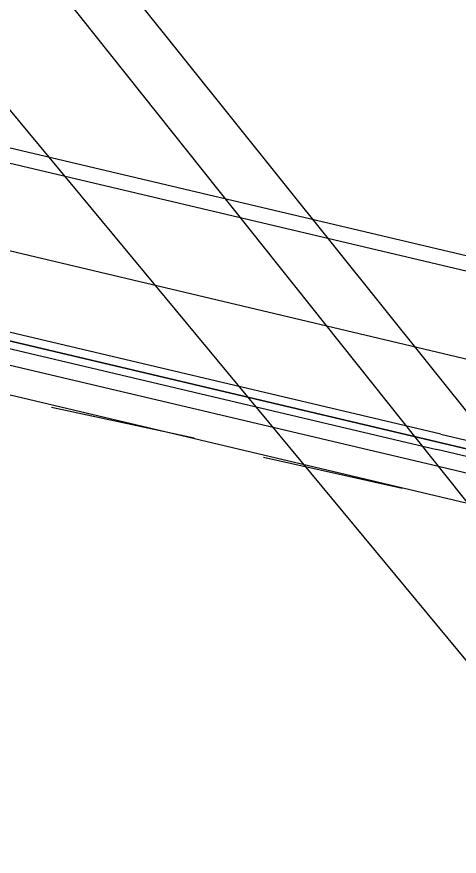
# Model space of a CAD drawing. Header units: feet. Extents: x -84 to 198, y -22 to 181.
# Drawn here: x 113.333 to 114.864, y 142.946 to 145.847 of the extents above; entities that cross this region are included whole.
import ezdxf

# ---------------------------------------------------------------- set-up
doc = ezdxf.new("R2010")
doc.units = ezdxf.units.FT
doc.layers.add('A-LINEA', color=7, linetype='CONTINUOUS')

msp = doc.modelspace()

# ---------------------------------------------------------------- linework, layer by layer
at = {"layer": 'A-LINEA'}
for p, q in [((140.7504, 112.4542), (100.776, 160.6287)), ((140.5969, 112.4055), (103.0856, 159.2112)), ((140.277, 112.3118), (103.3057, 158.7075)), ((103.4267, 147.7244), (117.0533, 144.5111)), ((116.7067, 144.5378), (108.12, 146.5644)), ((116.5333, 143.7778), (107.9467, 145.8044)), ((113.4533, 144.4978), (113.9467, 144.3911)), ((114.1867, 144.3244), (114.6667, 144.2178)), ((114.7733, 144.2978), (116.4, 143.9111))]:
    msp.add_line(p, q, dxfattribs=at)
for points in [[(116.64, 144.2444), (114.8533, 144.6711), (112.5467, 145.2178)], [(114.8, 144.4044), (112.4267, 144.9644), (112.4133, 144.9644), (112.4133, 144.9511), (112.4133, 144.9378), (114.7867, 144.3778), (112.4133, 144.9378), (112.4133, 144.9244), (112.4133, 144.9111), (114.7867, 144.3511)], [(112.4667, 144.8711), (112.4667, 144.8711), (112.4533, 144.8444), (114.7733, 144.2978)], [(114.8, 144.4044), (116.4933, 144.0044), (116.4933, 143.9911), (116.4933, 143.9778), (116.48, 143.9778), (114.7867, 144.3778), (116.48, 143.9778), (116.4933, 143.9778), (116.48, 143.9644), (116.48, 143.9511), (114.7867, 144.3511)]]:
    msp.add_lwpolyline(points, dxfattribs=at)

doc.saveas('drawing.dxf')
